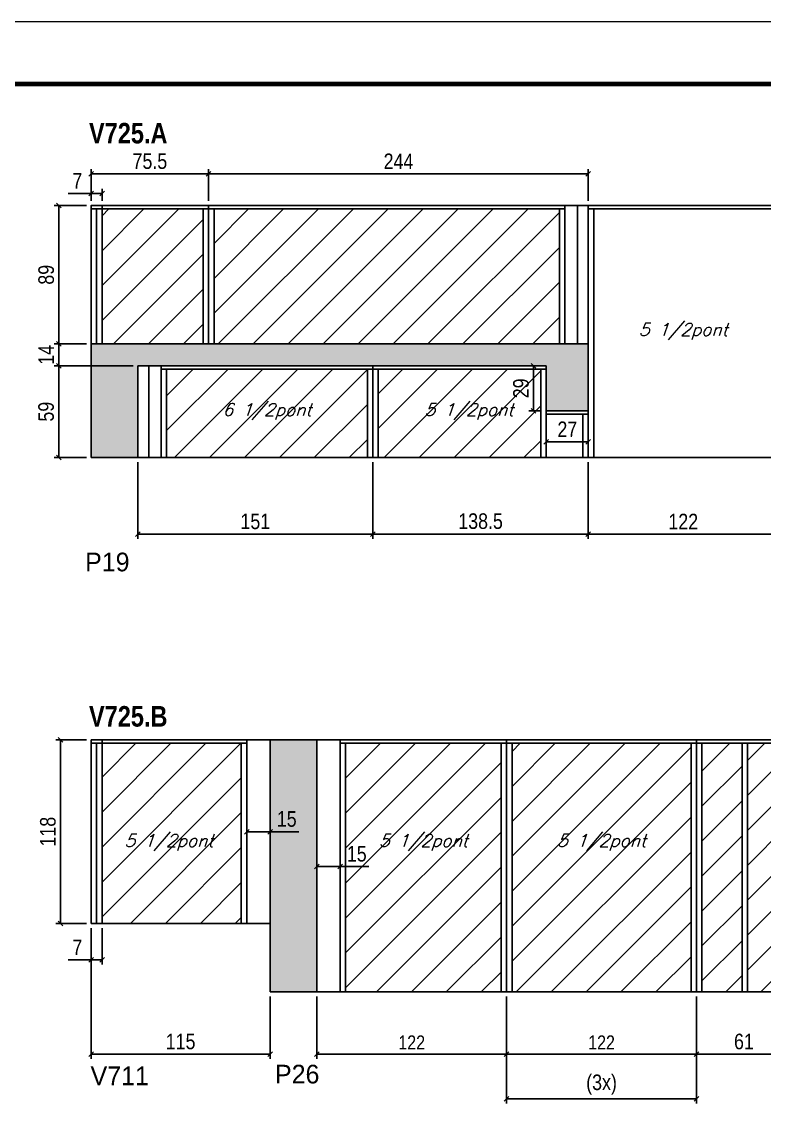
# Model space of a CAD drawing. Extents: x 13154 to 22413, y 1253 to 30260.
# Drawn here: x 13593 to 14070, y 21131 to 21829 of the extents above; entities that cross this region are included whole.
import ezdxf

# ---------------------------------------------------------------- set-up
doc = ezdxf.new("R2010")
doc.units = 0
doc.linetypes.add('DASHED', pattern=[0.75, 0.5, -0.25])
doc.linetypes.add('HIDDEN', pattern=[0.375, 0.25, -0.125])
for name, color, linetype in [('5', 5, 'Continuous'), ('COTA', 241, 'Continuous'), ('NOMENCLATURA', 7, 'Continuous'), ('Painéis', 200, 'Continuous'), ('SARR_2.2x7', 40, 'Continuous'), ('SARR_3.5x7', 81, 'Continuous'), ('texto', 7, 'Continuous')]:
    doc.layers.add(name, color=color, linetype=linetype)
for name, color, linetype, lineweight in [('Folhas', 255, 'Continuous', 9), ('Hachura', 251, 'Continuous', 9), ('SARRAFO DE PRESSAO', 251, 'DASHED', 9)]:
    doc.layers.add(name, color=color, linetype=linetype, lineweight=lineweight)
doc.styles.add('COTA TECNICA', font='techl___.ttf', dxfattribs={"height": 10})
doc.styles.add('COTA TECNICA-50', font='techl___.ttf', dxfattribs={"height": 9})
doc.styles.add('Romans', font='romans.shx')
doc.styles.add('ROMAS860', font='ROMAS860.SHX')
doc.styles.add('TECNICA', font='techb___.ttf', dxfattribs={"height": 10})
doc.dimstyles.new('COTA PAINEL-50', dxfattribs={"dimtxt": 9, "dimasz": 3, "dimexe": 3, "dimexo": 3, "dimgap": 3, "dimtad": 1, "dimdec": 1, "dimzin": 12, "dimdsep": 46, "dimtxsty": 'COTA TECNICA-50', "dimblk1": 'OBLIQUE', "dimblk2": 'OBLIQUE', "dimsah": 1, "dimcen": 0.9, "dimclrd": 4, "dimclre": 4, "dimclrt": 240, "dimadec": 1, "dimazin": 3, "dimtfac": 1, "dimtdec": 1, "dimtmove": 0, "dimatfit": 3, "dimfxl": 1, "dimtolj": 1, "dimtzin": 12, "dimarcsym": 0})
doc.dimstyles.new('PAINEL', dxfattribs={"dimtxt": 10, "dimasz": 3, "dimexe": 3, "dimexo": 3, "dimgap": 3, "dimtad": 1, "dimdec": 1, "dimzin": 12, "dimdsep": 46, "dimtxsty": 'COTA TECNICA', "dimblk1": 'OBLIQUE', "dimblk2": 'OBLIQUE', "dimsah": 1, "dimcen": 0.9, "dimclrd": 4, "dimclre": 4, "dimclrt": 240, "dimadec": 1, "dimazin": 3, "dimtfac": 1, "dimtdec": 1, "dimtmove": 0, "dimatfit": 3, "dimfxl": 1, "dimtolj": 1, "dimtzin": 12, "dimarcsym": 0})

# ---------------------------------------------------------------- blocks, each defined once
blk = doc.blocks.new('9999999999')
at = {"layer": 'Folhas'}
blk.add_lwpolyline([(98138.98, 34190.21), (99623.98, 34190.21), (99623.98, 35240.21), (98138.98, 35240.21)], close=True, dxfattribs=at)
at = {"layer": 'Folhas', "color": 30, "const_width": 3}
blk.add_lwpolyline([(98213.98, 34230.21), (99583.98, 34230.21), (99583.98, 35200.21), (98213.98, 35200.21)], close=True, dxfattribs=at)
blk = doc.blocks.new('_Oblique')
at = {"color": 0, "linetype": 'ByBlock', "lineweight": -2}
blk.add_line((-0.5, -0.5), (0.5, 0.5), dxfattribs=at)
blk = doc.blocks.new('*D661')
at = {"layer": 'COTA', "color": 4, "lineweight": -2, "transparency": 16777216}
for p, q in [((13637.67, 21246.62), (13637.67, 21162.61)), ((13752.67, 21202.62), (13752.67, 21162.61)), ((13637.67, 21165.61), (13752.67, 21165.61))]:
    blk.add_line(p, q, dxfattribs=at)
at = {"layer": 'Defpoints', "color": 0, "transparency": 16777216}
for p in [(13637.67, 21249.62), (13752.67, 21205.62), (13752.67, 21165.61)]:
    blk.add_point(p, dxfattribs=at)
at = {"layer": 'COTA', "color": 4, "lineweight": -2, "transparency": 16777216, "xscale": 3, "yscale": 3, "zscale": 3, "rotation": 180}
blk.add_blockref('_Oblique', (13637.67, 21165.61), dxfattribs=at)
at = {"layer": 'COTA', "color": 4, "lineweight": -2, "transparency": 16777216, "xscale": 3, "yscale": 3, "zscale": 3}
blk.add_blockref('_Oblique', (13752.67, 21165.61), dxfattribs=at)
at = {"layer": 'COTA', "color": 240, "transparency": 16777216, "insert": (13695.17, 21173.72), "char_height": 10, "attachment_point": 5, "style": 'COTA TECNICA'}
blk.add_mtext('\\A1;115', dxfattribs=at)
blk = doc.blocks.new('*D662')
at = {"layer": 'COTA', "color": 4, "lineweight": -2, "transparency": 16777216}
for p, q in [((13637.67, 21246.62), (13637.67, 21223.2)), ((13644.67, 21246.62), (13644.67, 21223.2)), ((13637.67, 21226.2), (13622.94, 21226.2)), ((13644.67, 21226.2), (13637.67, 21226.2))]:
    blk.add_line(p, q, dxfattribs=at)
at = {"layer": 'Defpoints', "color": 0, "transparency": 16777216}
for p in [(13637.67, 21249.62), (13644.67, 21249.62), (13637.67, 21226.2)]:
    blk.add_point(p, dxfattribs=at)
at = {"layer": 'COTA', "color": 4, "lineweight": -2, "transparency": 16777216, "xscale": 3, "yscale": 3, "zscale": 3, "rotation": 180}
blk.add_blockref('_Oblique', (13637.67, 21226.2), dxfattribs=at)
at = {"layer": 'COTA', "color": 4, "lineweight": -2, "transparency": 16777216, "xscale": 3, "yscale": 3, "zscale": 3}
blk.add_blockref('_Oblique', (13644.67, 21226.2), dxfattribs=at)
at = {"layer": 'COTA', "color": 240, "transparency": 16777216, "insert": (13628.81, 21234.27), "char_height": 10, "attachment_point": 5, "style": 'COTA TECNICA'}
blk.add_mtext('\\A1;7', dxfattribs=at)
blk = doc.blocks.new('*D663')
at = {"layer": 'COTA', "color": 4, "lineweight": -2, "transparency": 16777216}
for p, q in [((13634.67, 21367.62), (13615, 21367.62)), ((13618, 21367.62), (13618, 21249.62)), ((13634.67, 21249.62), (13615, 21249.62))]:
    blk.add_line(p, q, dxfattribs=at)
at = {"layer": 'Defpoints', "color": 0, "transparency": 16777216}
for p in [(13637.67, 21367.62), (13618, 21249.62), (13637.67, 21249.62)]:
    blk.add_point(p, dxfattribs=at)
at = {"layer": 'COTA', "color": 4, "lineweight": -2, "transparency": 16777216, "xscale": 3, "yscale": 3, "zscale": 3}
for p, rotation in [((13618, 21367.62), 90), ((13618, 21249.62), 270)]:
    blk.add_blockref('_Oblique', p, dxfattribs=dict(at, rotation=rotation))
at = {"layer": 'COTA', "color": 240, "transparency": 16777216, "insert": (13609.91, 21308.62), "char_height": 10, "attachment_point": 5, "rotation": 90, "style": 'COTA TECNICA'}
blk.add_mtext('\\A1;118', dxfattribs=at)
blk = doc.blocks.new('*D664')
at = {"layer": 'COTA', "color": 4, "linetype": 'ByBlock', "lineweight": -2, "transparency": 16777216}
for p, q in [((13782.67, 21202.62), (13782.67, 21162.61)), ((13904.67, 21202.62), (13904.67, 21162.61)), ((13782.67, 21165.61), (13904.67, 21165.61))]:
    blk.add_line(p, q, dxfattribs=at)
at = {"layer": 'Defpoints', "color": 0, "linetype": 'ByBlock', "transparency": 16777216}
for p in [(13782.67, 21205.62), (13904.67, 21205.62), (13904.67, 21165.61)]:
    blk.add_point(p, dxfattribs=at)
at = {"layer": 'COTA', "color": 4, "linetype": 'ByBlock', "lineweight": -2, "transparency": 16777216, "xscale": 3, "yscale": 3, "zscale": 3, "rotation": 180}
blk.add_blockref('_Oblique', (13782.67, 21165.61), dxfattribs=at)
at = {"layer": 'COTA', "color": 4, "linetype": 'ByBlock', "lineweight": -2, "transparency": 16777216, "xscale": 3, "yscale": 3, "zscale": 3}
blk.add_blockref('_Oblique', (13904.67, 21165.61), dxfattribs=at)
at = {"layer": 'COTA', "color": 240, "linetype": 'ByBlock', "transparency": 16777216, "insert": (13843.67, 21173.16), "char_height": 9, "attachment_point": 5, "style": 'COTA TECNICA-50'}
blk.add_mtext('\\A1;122', dxfattribs=at)
blk = doc.blocks.new('*D665')
at = {"layer": 'COTA', "color": 4, "linetype": 'ByBlock', "lineweight": -2, "transparency": 16777216}
for p, q in [((13904.67, 21202.62), (13904.67, 21162.61)), ((14026.67, 21202.62), (14026.67, 21162.61)), ((13904.67, 21165.61), (14026.67, 21165.61))]:
    blk.add_line(p, q, dxfattribs=at)
at = {"layer": 'Defpoints', "color": 0, "linetype": 'ByBlock', "transparency": 16777216}
for p in [(13904.67, 21205.62), (14026.67, 21205.62), (14026.67, 21165.61)]:
    blk.add_point(p, dxfattribs=at)
at = {"layer": 'COTA', "color": 4, "linetype": 'ByBlock', "lineweight": -2, "transparency": 16777216, "xscale": 3, "yscale": 3, "zscale": 3, "rotation": 180}
blk.add_blockref('_Oblique', (13904.67, 21165.61), dxfattribs=at)
at = {"layer": 'COTA', "color": 4, "linetype": 'ByBlock', "lineweight": -2, "transparency": 16777216, "xscale": 3, "yscale": 3, "zscale": 3}
blk.add_blockref('_Oblique', (14026.67, 21165.61), dxfattribs=at)
at = {"layer": 'COTA', "color": 240, "linetype": 'ByBlock', "transparency": 16777216, "insert": (13965.67, 21173.16), "char_height": 9, "attachment_point": 5, "style": 'COTA TECNICA-50'}
blk.add_mtext('\\A1;122', dxfattribs=at)
blk = doc.blocks.new('*D666')
at = {"layer": 'COTA', "color": 4, "lineweight": -2, "transparency": 16777216}
for p, q in [((14026.67, 21202.62), (14026.67, 21162.61)), ((14087.67, 21202.62), (14087.67, 21162.61)), ((14026.67, 21165.61), (14087.67, 21165.61))]:
    blk.add_line(p, q, dxfattribs=at)
at = {"layer": 'Defpoints', "color": 0, "transparency": 16777216}
for p in [(14026.67, 21205.62), (14087.67, 21205.62), (14087.67, 21165.61)]:
    blk.add_point(p, dxfattribs=at)
at = {"layer": 'COTA', "color": 4, "lineweight": -2, "transparency": 16777216, "xscale": 3, "yscale": 3, "zscale": 3, "rotation": 180}
blk.add_blockref('_Oblique', (14026.67, 21165.61), dxfattribs=at)
at = {"layer": 'COTA', "color": 4, "lineweight": -2, "transparency": 16777216, "xscale": 3, "yscale": 3, "zscale": 3}
blk.add_blockref('_Oblique', (14087.67, 21165.61), dxfattribs=at)
at = {"layer": 'COTA', "color": 240, "transparency": 16777216, "insert": (14057.17, 21173.71), "char_height": 10, "attachment_point": 5, "style": 'COTA TECNICA'}
blk.add_mtext('\\A1;61', dxfattribs=at)
blk = doc.blocks.new('*D667')
at = {"layer": 'COTA', "color": 4, "lineweight": -2, "transparency": 16777216}
for p, q in [((13904.67, 21202.62), (13904.67, 21133.84)), ((14026.67, 21202.62), (14026.67, 21133.84)), ((13904.67, 21136.84), (14026.67, 21136.84))]:
    blk.add_line(p, q, dxfattribs=at)
at = {"layer": 'Defpoints', "color": 0, "transparency": 16777216}
for p in [(13904.67, 21205.62), (14026.67, 21205.62), (14026.67, 21136.84)]:
    blk.add_point(p, dxfattribs=at)
at = {"layer": 'COTA', "color": 4, "lineweight": -2, "transparency": 16777216, "xscale": 3, "yscale": 3, "zscale": 3, "rotation": 180}
blk.add_blockref('_Oblique', (13904.67, 21136.84), dxfattribs=at)
at = {"layer": 'COTA', "color": 4, "lineweight": -2, "transparency": 16777216, "xscale": 3, "yscale": 3, "zscale": 3}
blk.add_blockref('_Oblique', (14026.67, 21136.84), dxfattribs=at)
at = {"layer": 'COTA', "color": 240, "transparency": 16777216, "insert": (13965.67, 21146.06), "char_height": 10, "attachment_point": 5, "style": 'COTA TECNICA'}
blk.add_mtext('\\A1;(3x)', dxfattribs=at)
blk = doc.blocks.new('*D669')
at = {"layer": 'COTA', "color": 4, "lineweight": -2, "transparency": 16777216}
for p, q in [((13737.67, 21308.62), (13752.67, 21308.62)), ((13752.67, 21308.62), (13771.05, 21308.62))]:
    blk.add_line(p, q, dxfattribs=at)
at = {"layer": 'Defpoints', "color": 0, "transparency": 16777216}
for p in [(13737.67, 21308.62), (13752.67, 21308.62), (13752.67, 21308.62)]:
    blk.add_point(p, dxfattribs=at)
at = {"layer": 'COTA', "color": 4, "lineweight": -2, "transparency": 16777216, "xscale": 3, "yscale": 3, "zscale": 3, "rotation": 180}
blk.add_blockref('_Oblique', (13737.67, 21308.62), dxfattribs=at)
at = {"layer": 'COTA', "color": 4, "lineweight": -2, "transparency": 16777216, "xscale": 3, "yscale": 3, "zscale": 3}
blk.add_blockref('_Oblique', (13752.67, 21308.62), dxfattribs=at)
at = {"layer": 'COTA', "color": 240, "transparency": 16777216, "insert": (13763.36, 21316.73), "char_height": 10, "attachment_point": 5, "style": 'COTA TECNICA'}
blk.add_mtext('\\A1;15', dxfattribs=at)
blk = doc.blocks.new('*D670')
at = {"layer": 'COTA', "color": 4, "lineweight": -2, "transparency": 16777216}
for p, q in [((13782.67, 21286.23), (13797.67, 21286.23)), ((13797.67, 21286.23), (13816.04, 21286.23)), ((13782.67, 21283.62), (13782.67, 21283.23))]:
    blk.add_line(p, q, dxfattribs=at)
at = {"layer": 'Defpoints', "color": 0, "transparency": 16777216}
for p in [(13782.67, 21286.62), (13797.67, 21286.23), (13797.67, 21286.23)]:
    blk.add_point(p, dxfattribs=at)
at = {"layer": 'COTA', "color": 4, "lineweight": -2, "transparency": 16777216, "xscale": 3, "yscale": 3, "zscale": 3, "rotation": 180}
blk.add_blockref('_Oblique', (13782.67, 21286.23), dxfattribs=at)
at = {"layer": 'COTA', "color": 4, "lineweight": -2, "transparency": 16777216, "xscale": 3, "yscale": 3, "zscale": 3}
blk.add_blockref('_Oblique', (13797.67, 21286.23), dxfattribs=at)
at = {"layer": 'COTA', "color": 240, "transparency": 16777216, "insert": (13808.36, 21294.34), "char_height": 10, "attachment_point": 5, "style": 'COTA TECNICA'}
blk.add_mtext('\\A1;15', dxfattribs=at)
blk = doc.blocks.new('*D1066')
at = {"layer": 'COTA', "color": 4, "lineweight": -2, "transparency": 16777216}
for p, q in [((13818.68, 21546.02), (13818.68, 21496.87)), ((13957.18, 21546.02), (13957.18, 21496.87)), ((13957.18, 21499.87), (13818.68, 21499.87))]:
    blk.add_line(p, q, dxfattribs=at)
at = {"layer": 'Defpoints', "color": 0, "transparency": 16777216}
for p in [(13818.68, 21549.02), (13957.18, 21549.02), (13818.68, 21499.87)]:
    blk.add_point(p, dxfattribs=at)
at = {"layer": 'COTA', "color": 4, "lineweight": -2, "transparency": 16777216, "xscale": 3, "yscale": 3, "zscale": 3, "rotation": 180}
blk.add_blockref('_Oblique', (13818.68, 21499.87), dxfattribs=at)
at = {"layer": 'COTA', "color": 4, "lineweight": -2, "transparency": 16777216, "xscale": 3, "yscale": 3, "zscale": 3}
blk.add_blockref('_Oblique', (13957.18, 21499.87), dxfattribs=at)
at = {"layer": 'COTA', "color": 240, "transparency": 16777216, "insert": (13887.93, 21508.12), "char_height": 10, "attachment_point": 5, "style": 'COTA TECNICA'}
blk.add_mtext('\\A1;138.5', dxfattribs=at)
blk = doc.blocks.new('*D1067')
at = {"layer": 'COTA', "color": 4, "lineweight": -2, "transparency": 16777216}
for p, q in [((13957.18, 21546.02), (13957.18, 21496.87)), ((14079.18, 21546.02), (14079.18, 21496.87)), ((13957.18, 21499.87), (14079.18, 21499.87))]:
    blk.add_line(p, q, dxfattribs=at)
at = {"layer": 'Defpoints', "color": 0, "transparency": 16777216}
for p in [(13957.18, 21549.02), (14079.18, 21549.02), (14079.18, 21499.87)]:
    blk.add_point(p, dxfattribs=at)
at = {"layer": 'COTA', "color": 4, "lineweight": -2, "transparency": 16777216, "xscale": 3, "yscale": 3, "zscale": 3, "rotation": 180}
blk.add_blockref('_Oblique', (13957.18, 21499.87), dxfattribs=at)
at = {"layer": 'COTA', "color": 4, "lineweight": -2, "transparency": 16777216, "xscale": 3, "yscale": 3, "zscale": 3}
blk.add_blockref('_Oblique', (14079.18, 21499.87), dxfattribs=at)
at = {"layer": 'COTA', "color": 240, "transparency": 16777216, "insert": (14018.18, 21507.93), "char_height": 10, "attachment_point": 5, "style": 'COTA TECNICA'}
blk.add_mtext('\\A1;122', dxfattribs=at)
blk = doc.blocks.new('*D1070')
at = {"layer": 'COTA', "color": 4, "lineweight": -2, "transparency": 16777216}
for p, q in [((13664.67, 21608.03), (13613.92, 21608.03)), ((13616.92, 21549.02), (13616.92, 21608.03)), ((13634.67, 21549.02), (13613.92, 21549.02))]:
    blk.add_line(p, q, dxfattribs=at)
at = {"layer": 'Defpoints', "color": 0, "transparency": 16777216}
for p in [(13616.92, 21608.03), (13667.67, 21608.03), (13637.67, 21549.02)]:
    blk.add_point(p, dxfattribs=at)
at = {"layer": 'COTA', "color": 4, "lineweight": -2, "transparency": 16777216, "xscale": 3, "yscale": 3, "zscale": 3}
for p, rotation in [((13616.92, 21608.03), 90), ((13616.92, 21549.02), 270)]:
    blk.add_blockref('_Oblique', p, dxfattribs=dict(at, rotation=rotation))
at = {"layer": 'COTA', "color": 240, "transparency": 16777216, "insert": (13608.78, 21578.53), "char_height": 10, "attachment_point": 5, "rotation": 90, "style": 'COTA TECNICA'}
blk.add_mtext('\\A1;59', dxfattribs=at)
blk = doc.blocks.new('*D1071')
at = {"layer": 'COTA', "color": 4, "lineweight": -2, "transparency": 16777216}
for p, q in [((13634.67, 21622.03), (13613.92, 21622.03)), ((13616.92, 21608.03), (13616.92, 21622.03)), ((13664.67, 21608.03), (13613.92, 21608.03))]:
    blk.add_line(p, q, dxfattribs=at)
at = {"layer": 'Defpoints', "color": 0, "transparency": 16777216}
for p in [(13616.92, 21622.03), (13637.67, 21622.03), (13667.67, 21608.03)]:
    blk.add_point(p, dxfattribs=at)
at = {"layer": 'COTA', "color": 4, "lineweight": -2, "transparency": 16777216, "xscale": 3, "yscale": 3, "zscale": 3}
for p, rotation in [((13616.92, 21622.03), 90), ((13616.92, 21608.03), 270)]:
    blk.add_blockref('_Oblique', p, dxfattribs=dict(at, rotation=rotation))
at = {"layer": 'COTA', "color": 240, "transparency": 16777216, "insert": (13608.85, 21615.03), "char_height": 10, "attachment_point": 5, "rotation": 90, "style": 'COTA TECNICA'}
blk.add_mtext('\\A1;14', dxfattribs=at)
blk = doc.blocks.new('*D1072')
at = {"layer": 'COTA', "color": 4, "lineweight": -2, "transparency": 16777216}
for p, q in [((13634.67, 21711.03), (13613.92, 21711.03)), ((13616.92, 21622.03), (13616.92, 21711.03)), ((13634.67, 21622.03), (13613.92, 21622.03))]:
    blk.add_line(p, q, dxfattribs=at)
at = {"layer": 'Defpoints', "color": 0, "transparency": 16777216}
for p in [(13616.92, 21711.03), (13637.67, 21711.03), (13637.67, 21622.03)]:
    blk.add_point(p, dxfattribs=at)
at = {"layer": 'COTA', "color": 4, "lineweight": -2, "transparency": 16777216, "xscale": 3, "yscale": 3, "zscale": 3}
for p, rotation in [((13616.92, 21711.03), 90), ((13616.92, 21622.03), 270)]:
    blk.add_blockref('_Oblique', p, dxfattribs=dict(at, rotation=rotation))
at = {"layer": 'COTA', "color": 240, "transparency": 16777216, "insert": (13608.82, 21666.53), "char_height": 10, "attachment_point": 5, "rotation": 90, "style": 'COTA TECNICA'}
blk.add_mtext('\\A1;89', dxfattribs=at)
blk = doc.blocks.new('*D1077')
at = {"layer": 'COTA', "color": 4, "lineweight": -2, "transparency": 16777216}
for p, q in [((13667.67, 21546.02), (13667.67, 21496.87)), ((13818.68, 21546.02), (13818.68, 21496.87)), ((13667.67, 21499.87), (13818.68, 21499.87))]:
    blk.add_line(p, q, dxfattribs=at)
at = {"layer": 'Defpoints', "color": 0, "transparency": 16777216}
for p in [(13667.67, 21549.02), (13818.68, 21549.02), (13818.68, 21499.87)]:
    blk.add_point(p, dxfattribs=at)
at = {"layer": 'COTA', "color": 4, "lineweight": -2, "transparency": 16777216, "xscale": 3, "yscale": 3, "zscale": 3, "rotation": 180}
blk.add_blockref('_Oblique', (13667.67, 21499.87), dxfattribs=at)
at = {"layer": 'COTA', "color": 4, "lineweight": -2, "transparency": 16777216, "xscale": 3, "yscale": 3, "zscale": 3}
blk.add_blockref('_Oblique', (13818.68, 21499.87), dxfattribs=at)
at = {"layer": 'COTA', "color": 240, "transparency": 16777216, "insert": (13743.18, 21507.98), "char_height": 10, "attachment_point": 5, "style": 'COTA TECNICA'}
blk.add_mtext('\\A1;151', dxfattribs=at)
blk = doc.blocks.new('*D1078')
at = {"layer": 'COTA', "color": 4, "lineweight": -2, "transparency": 16777216}
for p, q in [((13713.18, 21714.03), (13713.18, 21734.37)), ((13957.18, 21714.03), (13957.18, 21734.37)), ((13713.18, 21731.37), (13957.18, 21731.37))]:
    blk.add_line(p, q, dxfattribs=at)
at = {"layer": 'Defpoints', "color": 0, "transparency": 16777216}
for p in [(13957.18, 21731.37), (13713.18, 21711.03), (13957.18, 21711.03)]:
    blk.add_point(p, dxfattribs=at)
at = {"layer": 'COTA', "color": 4, "lineweight": -2, "transparency": 16777216, "xscale": 3, "yscale": 3, "zscale": 3, "rotation": 180}
blk.add_blockref('_Oblique', (13713.18, 21731.37), dxfattribs=at)
at = {"layer": 'COTA', "color": 4, "lineweight": -2, "transparency": 16777216, "xscale": 3, "yscale": 3, "zscale": 3}
blk.add_blockref('_Oblique', (13957.18, 21731.37), dxfattribs=at)
at = {"layer": 'COTA', "color": 240, "transparency": 16777216, "insert": (13835.18, 21739.44), "char_height": 10, "attachment_point": 5, "style": 'COTA TECNICA'}
blk.add_mtext('\\A1;244', dxfattribs=at)
blk = doc.blocks.new('*D1081')
at = {"layer": 'COTA', "color": 4, "lineweight": -2, "transparency": 16777216}
for p, q in [((13637.67, 21714.03), (13637.67, 21734.37)), ((13713.18, 21714.03), (13713.18, 21734.37)), ((13713.18, 21731.37), (13637.67, 21731.37))]:
    blk.add_line(p, q, dxfattribs=at)
at = {"layer": 'Defpoints', "color": 0, "transparency": 16777216}
for p in [(13637.67, 21731.37), (13637.67, 21711.03), (13713.18, 21711.03)]:
    blk.add_point(p, dxfattribs=at)
at = {"layer": 'COTA', "color": 4, "lineweight": -2, "transparency": 16777216, "xscale": 3, "yscale": 3, "zscale": 3, "rotation": 180}
blk.add_blockref('_Oblique', (13637.67, 21731.37), dxfattribs=at)
at = {"layer": 'COTA', "color": 4, "lineweight": -2, "transparency": 16777216, "xscale": 3, "yscale": 3, "zscale": 3}
blk.add_blockref('_Oblique', (13713.18, 21731.37), dxfattribs=at)
at = {"layer": 'COTA', "color": 240, "transparency": 16777216, "insert": (13675.43, 21739.48), "char_height": 10, "attachment_point": 5, "style": 'COTA TECNICA'}
blk.add_mtext('\\A1;75.5', dxfattribs=at)
blk = doc.blocks.new('*D1117')
at = {"layer": 'COTA', "color": 4, "lineweight": -2, "transparency": 16777216}
for p, q in [((13637.67, 21718.83), (13622.94, 21718.83)), ((13637.67, 21714.03), (13637.67, 21721.83)), ((13644.67, 21718.83), (13637.67, 21718.83)), ((13644.67, 21714.03), (13644.67, 21721.83))]:
    blk.add_line(p, q, dxfattribs=at)
at = {"layer": 'Defpoints', "color": 0, "transparency": 16777216}
for p in [(13637.67, 21718.83), (13637.67, 21711.03), (13644.67, 21711.03)]:
    blk.add_point(p, dxfattribs=at)
at = {"layer": 'COTA', "color": 4, "lineweight": -2, "transparency": 16777216, "xscale": 3, "yscale": 3, "zscale": 3, "rotation": 180}
blk.add_blockref('_Oblique', (13637.67, 21718.83), dxfattribs=at)
at = {"layer": 'COTA', "color": 4, "lineweight": -2, "transparency": 16777216, "xscale": 3, "yscale": 3, "zscale": 3}
blk.add_blockref('_Oblique', (13644.67, 21718.83), dxfattribs=at)
at = {"layer": 'COTA', "color": 240, "transparency": 16777216, "insert": (13628.81, 21726.91), "char_height": 10, "attachment_point": 5, "style": 'COTA TECNICA'}
blk.add_mtext('\\A1;7', dxfattribs=at)
blk = doc.blocks.new('*D1164')
at = {"layer": 'COTA', "color": 4, "lineweight": -2, "transparency": 16777216}
for p, q in [((13930.18, 21573.83), (13930.18, 21556.13)), ((13957.18, 21573.83), (13957.18, 21556.13)), ((13957.18, 21559.13), (13930.18, 21559.13))]:
    blk.add_line(p, q, dxfattribs=at)
at = {"layer": 'Defpoints', "color": 0, "transparency": 16777216}
for p in [(13930.18, 21576.83), (13957.18, 21576.83), (13930.18, 21559.13)]:
    blk.add_point(p, dxfattribs=at)
at = {"layer": 'COTA', "color": 4, "lineweight": -2, "transparency": 16777216, "xscale": 3, "yscale": 3, "zscale": 3, "rotation": 180}
blk.add_blockref('_Oblique', (13930.18, 21559.13), dxfattribs=at)
at = {"layer": 'COTA', "color": 4, "lineweight": -2, "transparency": 16777216, "xscale": 3, "yscale": 3, "zscale": 3}
blk.add_blockref('_Oblique', (13957.18, 21559.13), dxfattribs=at)
at = {"layer": 'COTA', "color": 240, "transparency": 16777216, "insert": (13943.68, 21567.2), "char_height": 10, "attachment_point": 5, "style": 'COTA TECNICA'}
blk.add_mtext('\\A1;27', dxfattribs=at)
blk = doc.blocks.new('*D1165')
at = {"layer": 'COTA', "color": 4, "lineweight": -2, "transparency": 16777216}
for p, q in [((13927.18, 21608.03), (13919, 21608.03)), ((13922, 21579.03), (13922, 21608.03)), ((13927.18, 21579.03), (13919, 21579.03))]:
    blk.add_line(p, q, dxfattribs=at)
at = {"layer": 'Defpoints', "color": 0, "transparency": 16777216}
for p in [(13922, 21608.03), (13930.18, 21608.03), (13930.18, 21579.03)]:
    blk.add_point(p, dxfattribs=at)
at = {"layer": 'COTA', "color": 4, "lineweight": -2, "transparency": 16777216, "xscale": 3, "yscale": 3, "zscale": 3}
for p, rotation in [((13922, 21608.03), 90), ((13922, 21579.03), 270)]:
    blk.add_blockref('_Oblique', p, dxfattribs=dict(at, rotation=rotation))
at = {"layer": 'COTA', "color": 240, "transparency": 16777216, "insert": (13913.92, 21593.53), "char_height": 10, "attachment_point": 5, "rotation": 90, "style": 'COTA TECNICA'}
blk.add_mtext('\\A1;29', dxfattribs=at)

msp = doc.modelspace()

# ---------------------------------------------------------------- hatches: boundary and pattern name
at = {"layer": 'COTA'}
h = msp.add_hatch(dxfattribs=at)
h.set_pattern_fill('AR-CONC', color=256, scale=0.03)
h.paths.add_polyline_path([(13957.18, 21622.03), (13637.67, 21622.03), (13637.67, 21549.02), (13667.67, 21549.02), (13667.67, 21608.03), (13930.18, 21608.03), (13930.18, 21579.03), (13957.18, 21579.03)])
h = msp.add_hatch(dxfattribs=at)
h.set_pattern_fill('AR-CONC', color=256, scale=0.03)
h.set_pattern_definition([(50, (-3213.0397, -47.834), (5.4655401, -0.4781726), [0.5715, -6.2865]), (355, (-3213.0397, -47.834), (-1.0573026, 5.7317054), [0.4572, -5.0292175]), (100.451445, (-3212.584, -47.874), (4.4082374, 5.2535326), [0.4857003, -5.3427073]), (46.1842, (-3213.04, -46.31), (8.1323712, -1.2612698), [0.85725, -9.42975]), (96.635558, (-3212.362, -46.415), (7.122124, 7.4227837), [0.7285507, -8.0140682]), (351.18415, (-3213.04, -46.31), (7.122124, 7.4227837), [0.685799, -7.543792]), (21, (-3212.2777, -46.691), (4.54843174, -3.06795595), [0.5715, -6.2865]), (326, (-3212.2777, -46.691), (1.8540609, 5.525639), [0.4572, -5.0292]), (71.451445, (-3211.8987, -46.947), (6.4024926, 2.4576831), [0.4857003, -5.3426981]), (37.5, (-3213.0397, -47.8342), (0.0926581, 2.53665117), [0, -4.96824, 0, -5.1054, 0, -5.04825]), (7.5, (-3213.0397, -47.8342), (2.00458988, 3.00541724), [0, -2.91084, 0, -4.85394, 0, -1.92405]), (327.5, (-3214.739, -47.8342), (4.06771786, -0.17186232), [0, -1.905, 0, -5.9436, 0, -7.8867]), (317.5, (-3215.501, -47.8342), (4.44387544, 0.76279473), [0, -2.4765, 0, -3.94716, 0, -5.6007])])
h.paths.add_polyline_path([(13782.67, 21367.62), (13752.67, 21367.62), (13752.67, 21249.62), (13752.67, 21205.62), (13782.67, 21205.62)])
at = {"layer": 'Hachura', "linetype": 'ByBlock'}
h = msp.add_hatch(dxfattribs=at)
h.set_pattern_fill('ANSI31', color=256, scale=5)
h.paths.add_polyline_path([(13644.67, 21622.03), (13709.68, 21622.03), (13709.68, 21708.83), (13644.67, 21708.83)])
h.paths.add_polyline_path([(13938.68, 21622.03), (13938.68, 21708.83), (13716.68, 21708.83), (13716.68, 21622.03)])
h.paths.add_polyline_path([(13815.18, 21605.83), (13686.17, 21605.83), (13686.17, 21549.02), (13815.18, 21549.02)])
h.paths.add_polyline_path([(13822.18, 21549.02), (13926.68, 21549.02), (13926.68, 21605.83), (13822.18, 21605.83)])
h.paths.add_polyline_path([(14417.67, 21622.03), (14417.67, 21708.83), (14299.67, 21708.83), (14299.67, 21622.03)])
h = msp.add_hatch(dxfattribs=at)
h.set_pattern_fill('ANSI31', color=256, scale=5)
h.set_pattern_definition([(45, (-43.253, 0), (-11.22532, 11.22532), [])])
h.paths.add_polyline_path([(13644.67, 21365.42), (13644.67, 21249.62), (13734.17, 21249.62), (13734.17, 21365.42)])
h.paths.add_polyline_path([(13801.17, 21365.42), (13801.17, 21205.62), (13901.17, 21205.62), (13901.17, 21365.42)])
h.paths.add_polyline_path([(13908.17, 21205.62), (14023.17, 21205.62), (14023.17, 21365.42), (13908.17, 21365.42)])
h.paths.add_polyline_path([(14030.17, 21205.62), (14056, 21205.62), (14056, 21365.42), (14030.17, 21365.42)])
h.paths.add_polyline_path([(14059.5, 21205.62), (14084.17, 21205.62), (14084.17, 21365.42), (14059.5, 21365.42)])
h.paths.add_polyline_path([(14091.17, 21205.62), (14167.67, 21205.62), (14167.67, 21365.42), (14091.17, 21365.42)])

# ---------------------------------------------------------------- linework, layer by layer
at = {"layer": 'COTA'}
for p, q in [((13637.67, 21549.02), (13637.67, 21622.03)), ((13667.67, 21549.02), (13637.67, 21549.02)), ((13752.67, 21367.62), (13782.67, 21367.62)), ((13752.67, 21249.62), (13752.67, 21205.62)), ((13752.67, 21205.62), (13782.67, 21205.62))]:
    msp.add_line(p, q, dxfattribs=at)
at = {"layer": 'Painéis', "linetype": 'Continuous'}
for p, q in [((13713.18, 21711.03), (13713.18, 21622.03)), ((13957.18, 21711.03), (13957.18, 21549.02)), ((14296.17, 21711.03), (13957.18, 21711.03)), ((13667.67, 21608.03), (13667.67, 21549.02)), ((13930.18, 21608.03), (13667.67, 21608.03)), ((13818.68, 21549.02), (13818.68, 21608.03)), ((13930.18, 21579.03), (13930.18, 21608.03)), ((13930.18, 21579.03), (13957.18, 21579.03)), ((13667.67, 21549.02), (13930.18, 21549.02)), ((13930.18, 21549.02), (14296.17, 21549.02)), ((13752.67, 21367.62), (13637.67, 21367.62)), ((13637.67, 21367.62), (13637.67, 21249.62)), ((13752.67, 21249.62), (13752.67, 21367.62)), ((13782.67, 21205.62), (13782.67, 21367.62)), ((13782.67, 21367.62), (14186.17, 21367.62)), ((13904.67, 21205.62), (13904.67, 21367.62)), ((14026.67, 21205.62), (14026.67, 21367.62)), ((13637.67, 21249.62), (13752.67, 21249.62)), ((14186.17, 21205.62), (13782.67, 21205.62))]:
    msp.add_line(p, q, dxfattribs=at)
msp.add_lwpolyline([(13957.18, 21711.03), (13957.18, 21622.03), (13637.67, 21622.03), (13637.67, 21711.03)], close=True, dxfattribs=at)
at = {"layer": 'SARR_2.2x7', "linetype": 'Continuous'}
for p, q in [((13644.67, 21711.03), (13644.67, 21622.03)), ((13950.18, 21711.03), (13950.18, 21622.03)), ((13637.67, 21708.83), (13942.18, 21708.83)), ((13957.18, 21708.83), (14079.18, 21708.83)), ((13674.67, 21608.03), (13674.67, 21549.03)), ((13682.67, 21605.83), (13818.68, 21605.83)), ((13818.68, 21605.83), (13930.18, 21605.83)), ((13930.18, 21576.83), (13957.18, 21576.83)), ((13737.67, 21365.42), (13637.67, 21365.42)), ((13797.67, 21365.42), (13904.67, 21365.42)), ((13904.67, 21365.42), (14026.67, 21365.42)), ((14026.67, 21365.42), (14087.67, 21365.42))]:
    msp.add_line(p, q, dxfattribs=at)
at = {"layer": 'SARR_2.2x7', "linetype": 'HIDDEN'}
msp.add_line((13644.67, 21367.62), (13644.67, 21249.62), dxfattribs=at)
at = {"layer": 'SARR_3.5x7'}
for p, q in [((13942.18, 21711.03), (13942.18, 21622.03)), ((13641.17, 21708.83), (13641.17, 21622.03)), ((13709.68, 21708.83), (13709.68, 21622.03)), ((13716.68, 21708.83), (13716.68, 21622.03)), ((13938.68, 21708.83), (13938.68, 21622.03)), ((13960.68, 21708.83), (13960.68, 21549.02)), ((13682.67, 21608.03), (13682.67, 21549.03)), ((13686.17, 21605.83), (13686.17, 21549.03)), ((13815.18, 21605.83), (13815.18, 21549.03)), ((13822.18, 21605.83), (13822.18, 21549.03)), ((13926.68, 21605.83), (13926.68, 21549.03)), ((13930.18, 21579.03), (13930.18, 21549.02)), ((13953.68, 21576.83), (13953.68, 21549.02)), ((13641.17, 21365.42), (13641.17, 21249.62)), ((13734.17, 21365.42), (13734.17, 21249.62)), ((13737.67, 21367.62), (13737.67, 21249.62)), ((13797.67, 21205.23), (13797.67, 21367.23)), ((13801.17, 21365.03), (13801.17, 21205.23)), ((13901.17, 21365.42), (13901.17, 21205.62)), ((13908.17, 21365.42), (13908.17, 21205.62)), ((14023.17, 21365.42), (14023.17, 21205.62)), ((14030.17, 21365.42), (14030.17, 21205.62)), ((14056, 21365.42), (14056, 21205.62)), ((14059.5, 21205.62), (14059.5, 21365.42))]:
    msp.add_line(p, q, dxfattribs=at)

# ---------------------------------------------------------------- block references
at = {"layer": 'SARRAFO DE PRESSAO', "color": 6, "linetype": 'ByBlock'}
msp.add_blockref('9999999999', (-84984.6, -13411.06), dxfattribs=at)

# ---------------------------------------------------------------- texts
at = {"layer": '5', "linetype": 'Continuous', "style": 'ROMAS860'}
for s, p in [('P19', (13633.81, 21475.94)), ('V711', (13637.31, 21145.71)), ('P26', (13755.83, 21146.81))]:
    msp.add_text(s, height=12, rotation=359.99996, dxfattribs=at).set_placement(p)
at = {"layer": 'NOMENCLATURA', "style": 'TECNICA'}
for s, p in [('V725.A', (13636.3, 21750.92)), ('V725.B', (13636.3, 21376.14))]:
    msp.add_text(s, height=13.2, dxfattribs=at).set_placement(p)
at = {"layer": 'texto', "color": 2, "char_height": 8, "attachment_point": 5, "style": 'Romans'}
for s, insert in [('{\\Q19;\\C256;5 1/2pont}', (14018.18, 21630.03)), ('{\\Q19;\\C256;6 1/2pont}', (13750.68, 21578.53)), ('{\\Q19;\\C256;5 1/2pont}', (13880.43, 21578.53)), ('{\\Q19;\\C256;5 1/2pont}', (13687.67, 21301.62)), ('{\\Q19;\\C256;5 1/2pont}', (13851.17, 21301.62)), ('{\\Q19;\\C256;5 1/2pont}', (13965.67, 21301.62))]:
    msp.add_mtext(s, dxfattribs=dict(at, insert=insert))

# ---------------------------------------------------------------- dimensions: what is measured, and where the dimension line sits
at = {"layer": 'COTA'}
for base, p1, p2, picture, middle in [((13637.67, 21731.37), (13713.18, 21711.03), (13637.67, 21711.03), '*D1081', (13675.43, 21739.48)), ((13957.18, 21731.37), (13713.18, 21711.03), (13957.18, 21711.03), '*D1078', (13835.18, 21739.44)), ((13637.67, 21718.83), (13644.67, 21711.03), (13637.67, 21711.03), '*D1117', (13628.81, 21726.91)), ((13930.18, 21559.13), (13957.18, 21576.83), (13930.18, 21576.83), '*D1164', (13943.68, 21567.2)), ((13818.68, 21499.87), (13667.67, 21549.02), (13818.68, 21549.02), '*D1077', (13743.18, 21507.98)), ((13818.68, 21499.87), (13957.18, 21549.02), (13818.68, 21549.02), '*D1066', (13887.93, 21508.12)), ((14079.18, 21499.87), (13957.18, 21549.02), (14079.18, 21549.02), '*D1067', (14018.18, 21507.93)), ((13752.67, 21308.62), (13737.67, 21308.62), (13752.67, 21308.62), '*D669', (13763.36, 21316.73)), ((13797.67, 21286.23), (13782.67, 21286.62), (13797.67, 21286.23), '*D670', (13808.36, 21294.34)), ((13637.67, 21226.2), (13644.67, 21249.62), (13637.67, 21249.62), '*D662', (13628.81, 21234.27)), ((13752.67, 21165.61), (13637.67, 21249.62), (13752.67, 21205.62), '*D661', (13695.17, 21173.72)), ((14087.67, 21165.61), (14026.67, 21205.62), (14087.67, 21205.62), '*D666', (14057.17, 21173.71))]:
    dim = msp.add_linear_dim(base=base, p1=p1, p2=p2, dimstyle='PAINEL', dxfattribs=at)
    dim.commit()
    dim.dimension.update_dxf_attribs({"geometry": picture, "text_midpoint": middle})
for base, p1, p2, picture, middle in [((13616.92, 21711.03), (13637.67, 21622.03), (13637.67, 21711.03), '*D1072', (13608.82, 21666.53)), ((13616.92, 21608.03), (13637.67, 21549.02), (13667.67, 21608.03), '*D1070', (13608.78, 21578.53)), ((13922, 21608.03), (13930.18, 21579.03), (13930.18, 21608.03), '*D1165', (13913.92, 21593.53)), ((13618, 21249.62), (13637.67, 21367.62), (13637.67, 21249.62), '*D663', (13609.91, 21308.62))]:
    dim = msp.add_linear_dim(base=base, p1=p1, p2=p2, angle=90, dimstyle='PAINEL', dxfattribs=at)
    dim.commit()
    dim.dimension.update_dxf_attribs({"geometry": picture, "text_midpoint": middle})
dim = msp.add_linear_dim(base=(13616.92, 21622.03), p1=(13667.67, 21608.03), p2=(13637.67, 21622.03), angle=90, dimstyle='PAINEL', dxfattribs=at)
dim.commit()
dim.dimension.update_dxf_attribs({"geometry": '*D1071', "text_midpoint": (13616.92, 21615.03), "dimtype": 160})
at = {"layer": 'COTA', "linetype": 'ByBlock'}
dim = msp.add_linear_dim(base=(13904.67, 21165.61), p1=(13782.67, 21205.62), p2=(13904.67, 21205.62), angle=180, dimstyle='COTA PAINEL-50', override={"dimarcsym": 1}, dxfattribs=at)
dim.commit()
dim.dimension.update_dxf_attribs({"geometry": '*D664', "text_midpoint": (13843.67, 21173.16)})
dim = msp.add_linear_dim(base=(14026.67, 21165.61), p1=(13904.67, 21205.62), p2=(14026.67, 21205.62), dimstyle='COTA PAINEL-50', override={"dimarcsym": 1}, dxfattribs=at)
dim.commit()
dim.dimension.update_dxf_attribs({"geometry": '*D665', "text_midpoint": (13965.67, 21173.16)})
at = {"layer": 'COTA'}
dim = msp.add_linear_dim(base=(14026.67, 21136.84), p1=(13904.67, 21205.62), p2=(14026.67, 21205.62), text='(3x)', dimstyle='PAINEL', dxfattribs=at)
dim.commit()
dim.dimension.update_dxf_attribs({"geometry": '*D667', "text_midpoint": (13965.67, 21146.06)})

doc.saveas('drawing.dxf')
